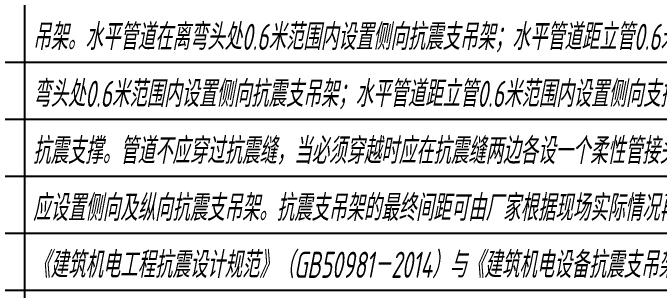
# Model space of a CAD drawing. Extents: x 185245 to 2166646, y -19957 to 815000.
# Drawn here: x 1999209 to 2009068, y 687705 to 691937 of the extents above; entities that cross this region are included whole.
import ezdxf

# ---------------------------------------------------------------- set-up
doc = ezdxf.new("R2010")
doc.units = 0
doc.header["$LTSCALE"] = 1000
doc.header["$MEASUREMENT"] = 0
doc.layers.add('TWT_SYMB', color=3, linetype='Continuous')
doc.styles.add('ATTTXT', font='gbeitc.shx', dxfattribs={"width": 0.7, "bigfont": '0hztxt.shx'})

msp = doc.modelspace()

# ---------------------------------------------------------------- linework, layer by layer
at = {"color": 0}
for p, q in [((1999386.1, 698144.4, 0), (1999386.1, 663347.7, 0)), ((1965498, 691185, 0), (2015146.8, 691185, 0)), ((1965498, 691185, 0), (2015146.8, 691185, 0)), ((1965498, 690315.1, 0), (2015146.8, 690315.1, 0)), ((1965498, 690315.1, 0), (2015146.8, 690315.1, 0)), ((1965498, 689445.2, 0), (2015146.8, 689445.2, 0)), ((1965498, 689445.2, 0), (2015146.8, 689445.2, 0)), ((1965498, 688575.3, 0), (2015146.8, 688575.3, 0)), ((1965498, 688575.3, 0), (2015146.8, 688575.3, 0)), ((1965498, 687705.4, 0), (2015146.8, 687705.4, 0)), ((1965498, 687705.4, 0), (2015146.8, 687705.4, 0))]:
    msp.add_line(p, q, dxfattribs=at)

# ---------------------------------------------------------------- texts
at = {"layer": 'TWT_SYMB', "color": 2, "style": 'ATTTXT', "width": 0.7}
for s, p in [('吊架。水平管道在离弯头处0.6米范围内设置侧向抗震支吊架；水平管道距立管0.6米范围内设置侧向支撑，立管水平管道在离', (1999513.4, 691371.7, 0)), ('弯头处0.6米范围内设置侧向抗震支吊架；水平管道距立管0.6米范围内设置侧向支撑，立管管道底部距地面大于0.15米时应设', (1999513.4, 690501.8, 0)), ('抗震支撑。管道不应穿过抗震缝，当必须穿越时应在抗震缝两边各设一个柔性管接头或安装门型弯头或设置伸缩节，管道两端', (1999513.4, 689631.9, 0)), ('应设置侧向及纵向抗震支吊架。抗震支吊架的最终间距可由厂家根据现场实际情况再深化设计阶段确定。其安装需满足', (1999513.4, 688762, 0)), ('《建筑机电工程抗震设计规范》（GB50981－2014）与《建筑机电设备抗震支吊架通用技术条件》CJ/T476-2015 的相关要求。', (1999513.4, 687892.1, 0))]:
    msp.add_text(s, height=399.271, dxfattribs=at).set_placement(p)

doc.saveas('drawing.dxf')
